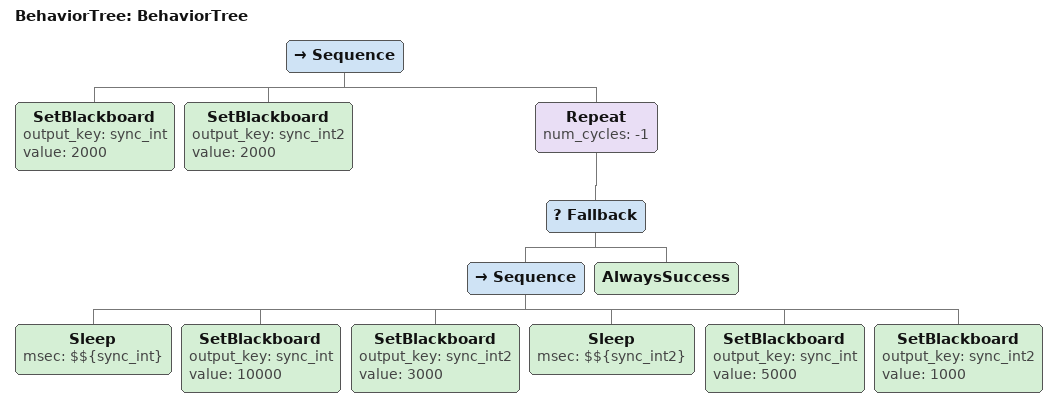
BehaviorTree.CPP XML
<?xml version="1.0"?>
<root BTCPP_format="4" main_tree_to_execute="BehaviorTree">
    <BehaviorTree ID="BehaviorTree">
        <Sequence>
            <SetBlackboard output_key="sync_int" value="2000"/>
            <SetBlackboard output_key="sync_int2" value="2000"/>
            <Repeat num_cycles="-1">
                <Fallback>
                    <Sequence>
                        <Sleep msec="$${sync_int}"/>
                        <SetBlackboard output_key="sync_int" value="10000"/>
                        <SetBlackboard output_key="sync_int2" value="3000"/>
                        <Sleep msec="$${sync_int2}"/>
                        <SetBlackboard output_key="sync_int" value="5000"/>
                        <SetBlackboard output_key="sync_int2" value="1000"/>
                    </Sequence>
                    <AlwaysSuccess/>
                </Fallback>
            </Repeat>
        </Sequence>
    </BehaviorTree>
</root>
